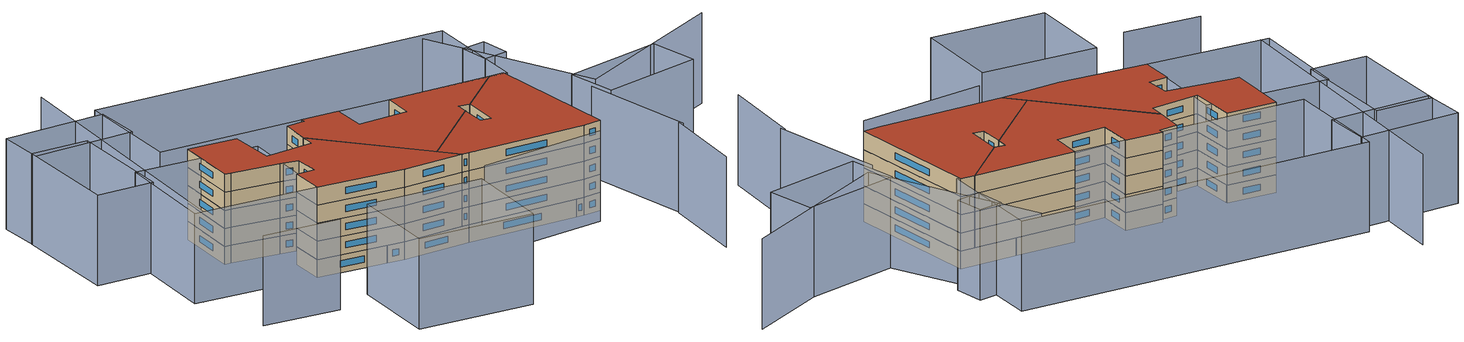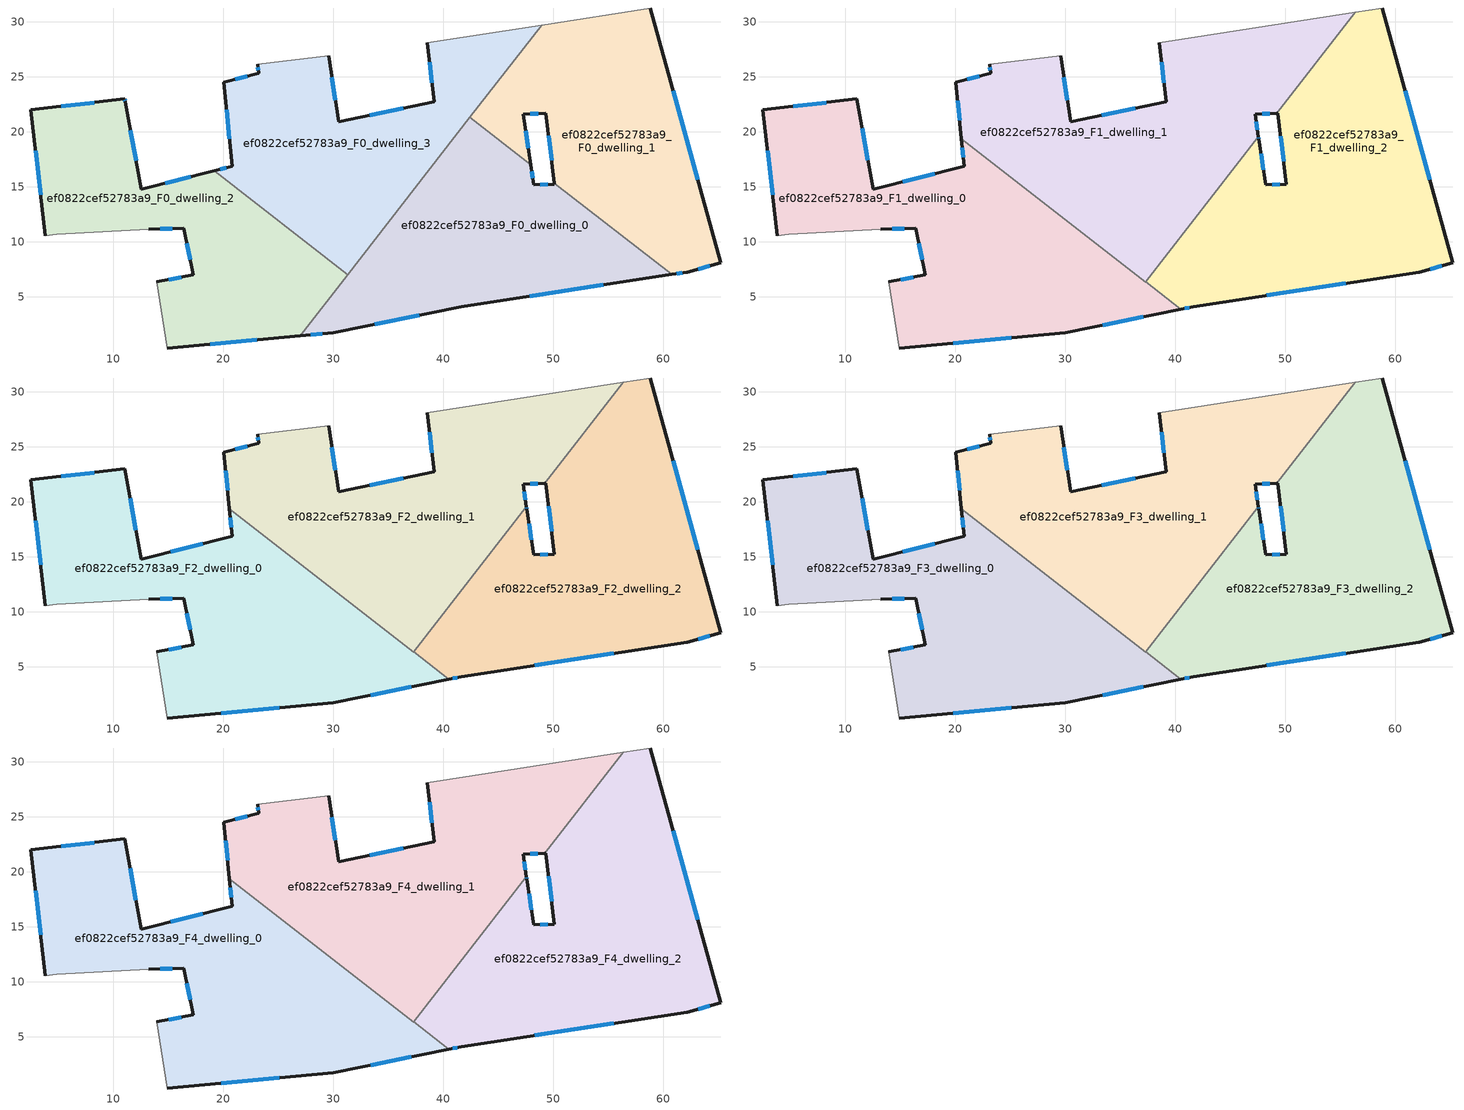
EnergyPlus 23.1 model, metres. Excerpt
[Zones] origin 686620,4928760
ef0822cef52783a9_F0_dwelling_0
 floor ground (EU_floor_Construction): 31.31,7.02 29.99,1.72 26.98,1.45 z0; 50.09,15.35 60.78,7.04 41.61,4.1 29.99,1.72 31.31,7.02 42.42,21.31 47.94,17.02 48.21,15.2 50.1,15.23 z0
 wall outside (EU_wall_Construction): 50.1,15.23 48.21,15.2 47.94,17.02 / 50.1,15.23 50.09,15.35 / 26.98,1.45 29.99,1.72 41.61,4.1 60.78,7.04 z0:3
 wall to ef0822cef52783a9_F0_dwelling_1 (EU_wall_Construction): 47.94,17.02 42.42,21.31 / 60.78,7.04 50.09,15.35 z0:3
 wall to ef0822cef52783a9_F0_dwelling_3 (EU_wall_Construction): 42.42,21.31 31.31,7.02 z0:3
 wall to ef0822cef52783a9_F0_dwelling_2 (EU_wall_Construction): 31.31,7.02 26.98,1.45 z0:3
 window (EU_Window_Construction): 48.12,15.79 48.03,16.43 / 49.49,15.22 48.83,15.21 / 47.85,5.06 54.55,6.08 / 33.77,2.5 37.83,3.33 / 27.96,1.54 29.01,1.63 z0.98:2.02
ef0822cef52783a9_F0_dwelling_1
 floor ground (EU_floor_Construction): 58.8,31.26 65.22,8.09 62.19,7.25 60.78,7.04 50.09,15.35 49.31,21.7 47.25,21.6 47.94,17.02 42.42,21.31 48.95,29.71 z0
 wall outside (EU_wall_Construction): 47.94,17.02 47.25,21.6 49.31,21.7 50.09,15.35 / 60.78,7.04 62.19,7.25 65.22,8.09 58.8,31.26 z0:3
 wall adiabatic (EU_wall_Construction): 58.8,31.26 48.95,29.71 z0:3
 wall to ef0822cef52783a9_F0_dwelling_3 (EU_wall_Construction): 48.95,29.71 42.42,21.31 z0:3
 window (EU_Window_Construction): 49.56,19.64 49.84,17.41 / 47.92,21.63 48.64,21.67 / 47.72,18.51 47.48,20.11 / 63.13,15.63 60.89,23.73 / 63.18,7.52 64.24,7.82 / 61.24,7.11 61.73,7.18 z0.98:2.02
ef0822cef52783a9_F0_dwelling_2
 floor ground (EU_floor_Construction): 19.18,16.45 31.31,7.02 26.98,1.45 14.89,0.35 13.96,6.35 17.25,7 16.41,11.24 13.21,11.14 4.86,10.68 3.83,10.56 2.49,22 11.03,22.99 11.08,22.75 12.55,14.76 z0
 wall outside (EU_wall_Construction): 13.21,11.14 16.41,11.24 17.25,7 13.96,6.35 / 19.18,16.45 12.55,14.76 11.08,22.75 11.03,22.99 2.49,22 3.83,10.56 / 14.89,0.35 26.98,1.45 z0:3
 wall adiabatic (EU_wall_Construction): 3.83,10.56 4.86,10.68 13.21,11.14 / 13.96,6.35 14.89,0.35 z0:3
 wall to ef0822cef52783a9_F0_dwelling_3 (EU_wall_Construction): 31.31,7.02 19.18,16.45 z0:3
 window (EU_Window_Construction): 16.69,9.86 16.98,8.38 / 14.25,11.17 15.37,11.21 / 2.93,18.28 3.4,14.28 / 8.26,22.67 5.27,22.32 / 11.06,22.83 11.05,22.91 / 12.07,17.36 11.56,20.15 / 17.02,15.9 14.71,15.31 / 18.82,0.71 23.05,1.09 / 16.18,6.79 15.03,6.56 z0.98:2.02
ef0822cef52783a9_F0_dwelling_3
 floor ground (EU_floor_Construction): 39.17,22.72 42.42,21.31 31.31,7.02 19.18,16.45 20.8,16.86 20.05,24.52 23.22,25.32 23.11,26.13 29.56,26.94 30.49,20.9 z0; 48.95,29.71 42.42,21.31 39.17,22.72 38.54,28.08 z0
 wall outside (EU_wall_Construction): 23.11,26.13 23.22,25.32 20.05,24.52 20.8,16.86 19.18,16.45 / 38.54,28.08 39.17,22.72 30.49,20.9 29.56,26.94 z0:3
 wall adiabatic (EU_wall_Construction): 29.56,26.94 23.11,26.13 / 48.95,29.71 38.54,28.08 z0:3
 window (EU_Window_Construction): 20.3,22.03 20.56,19.35 / 22.19,25.06 21.08,24.78 / 23.15,25.87 23.19,25.58 / 30.19,22.87 29.86,24.98 / 36.35,22.13 33.31,21.49 / 38.75,26.34 38.97,24.46 / 20.27,16.73 19.71,16.58 z0.98:2.02
ef0822cef52783a9_F1_dwelling_0
 floor to ef0822cef52783a9_F0_dwelling_0 (EU_floor_Construction): 40.5,3.87 29.99,1.72 31.31,7.02 33.25,9.51 z3; 31.31,7.02 29.99,1.72 26.98,1.45 z3
 floor to ef0822cef52783a9_F0_dwelling_3 (EU_floor_Construction): 33.25,9.51 31.31,7.02 19.18,16.45 20.8,16.86 20.56,19.38 z3
 floor to ef0822cef52783a9_F0_dwelling_2 (EU_floor_Construction): 19.18,16.45 31.31,7.02 26.98,1.45 14.89,0.35 13.96,6.35 17.25,7 16.41,11.24 13.21,11.14 4.86,10.68 3.83,10.56 2.49,22 11.03,22.99 11.08,22.75 12.55,14.76 z3
 wall outside (EU_wall_Construction): 13.21,11.14 16.41,11.24 17.25,7 13.96,6.35 / 20.56,19.38 20.8,16.86 12.55,14.76 11.03,22.99 2.49,22 3.83,10.56 / 14.89,0.35 29.99,1.72 40.5,3.87 z3:6
 wall adiabatic (EU_wall_Construction): 3.83,10.56 4.86,10.68 13.21,11.14 / 13.96,6.35 14.89,0.35 z3:6
 wall to ef0822cef52783a9_F1_dwelling_1 (EU_wall_Construction): 37.31,6.35 20.56,19.38 z3:6
 wall to ef0822cef52783a9_F1_dwelling_2 (EU_wall_Construction): 40.5,3.87 37.31,6.35 z3:6
 window (EU_Window_Construction): 16.18,6.79 15.03,6.56 / 16.69,9.86 16.98,8.38 / 14.25,11.17 15.37,11.21 / 2.93,18.28 3.4,14.28 / 8.26,22.67 5.27,22.32 / 12.06,17.44 11.53,20.32 / 18.12,16.18 15.23,15.44 / 20.64,18.56 20.72,17.68 / 33.41,2.42 37.08,3.17 / 19.8,0.8 25.08,1.28 z3.98:5.02
ef0822cef52783a9_F1_dwelling_1
 floor to ef0822cef52783a9_F0_dwelling_0 (EU_floor_Construction): 46.48,18.15 37.31,6.35 33.25,9.51 42.42,21.31 z3
 floor to ef0822cef52783a9_F0_dwelling_1 (EU_floor_Construction): 56.38,30.88 49.24,21.7 47.25,21.6 47.56,19.54 46.48,18.15 42.42,21.31 48.95,29.71 z3
 floor to ef0822cef52783a9_F0_dwelling_3 (EU_floor_Construction): 39.17,22.72 42.42,21.31 33.25,9.51 20.56,19.38 20.05,24.52 23.22,25.32 23.11,26.13 29.56,26.94 30.49,20.9 z3; 48.95,29.71 42.42,21.31 39.17,22.72 38.54,28.08 z3
 wall outside (EU_wall_Construction): 23.11,26.13 23.22,25.32 20.05,24.52 20.56,19.38 / 38.54,28.08 39.17,22.72 30.49,20.9 29.56,26.94 / 47.56,19.54 47.25,21.6 49.24,21.7 z3:6
 wall adiabatic (EU_wall_Construction): 29.56,26.94 23.11,26.13 / 56.38,30.88 38.54,28.08 z3:6
 wall to ef0822cef52783a9_F1_dwelling_2 (EU_wall_Construction): 49.24,21.7 56.38,30.88 / 37.31,6.35 47.56,19.54 z3:6
 window (EU_Window_Construction): 22.19,25.06 21.08,24.78 / 23.15,25.87 23.19,25.58 / 30.19,22.87 29.86,24.98 / 36.35,22.13 33.31,21.49 / 38.75,26.34 38.97,24.46 / 47.9,21.63 48.59,21.67 / 47.46,20.21 47.35,20.93 / 20.22,22.85 20.39,21.05 z3.98:5.02
ef0822cef52783a9_F1_dwelling_2
 floor to ef0822cef52783a9_F0_dwelling_0 (EU_floor_Construction): 50.09,15.35 60.78,7.04 41.61,4.1 40.5,3.87 37.31,6.35 46.48,18.15 47.94,17.02 48.21,15.2 50.1,15.23 z3
 floor to ef0822cef52783a9_F0_dwelling_1 (EU_floor_Construction): 58.8,31.26 65.22,8.09 62.19,7.25 60.78,7.04 50.09,15.35 49.31,21.7 49.24,21.7 56.38,30.88 z3; 47.57,19.5 47.94,17.02 46.48,18.15 47.56,19.54 z3
 wall outside (EU_wall_Construction): 40.5,3.87 41.61,4.1 62.19,7.25 65.22,8.09 58.8,31.26 / 47.56,19.54 47.59,19.36 / 49.31,21.7 50.1,15.23 48.21,15.2 47.59,19.36 / 49.31,21.7 49.24,21.7 z3:6
 wall adiabatic (EU_wall_Construction): 58.8,31.26 56.38,30.88 z3:6
 window (EU_Window_Construction): 48.3,5.13 55.5,6.23 / 40.86,3.95 41.25,4.03 / 47.57,19.48 47.58,19.42 / 48.01,16.55 47.79,18.01 / 49.49,15.22 48.83,15.21 / 49.57,19.6 49.85,17.34 / 63.13,15.63 60.89,23.73 / 63.18,7.52 64.24,7.82 z3.98:5.02
ef0822cef52783a9_F2_dwelling_0
 floor to ef0822cef52783a9_F1_dwelling_0 (EU_floor_Construction): 40.5,3.87 29.99,1.72 14.89,0.35 13.96,6.35 17.25,7 16.41,11.24 13.21,11.14 4.86,10.68 3.83,10.56 2.49,22 11.03,22.99 12.55,14.76 20.8,16.86 20.56,19.38 z6
 wall outside (EU_wall_Construction): 13.21,11.14 16.41,11.24 17.25,7 13.96,6.35 / 20.56,19.38 20.8,16.86 12.55,14.76 11.03,22.99 2.49,22 3.83,10.56 / 14.89,0.35 29.99,1.72 40.5,3.87 z6:9
 wall adiabatic (EU_wall_Construction): 3.83,10.56 4.86,10.68 13.21,11.14 / 13.96,6.35 14.89,0.35 z6:9
 wall to ef0822cef52783a9_F2_dwelling_1 (EU_wall_Construction): 37.31,6.35 20.56,19.38 z6:9
 wall to ef0822cef52783a9_F2_dwelling_2 (EU_wall_Construction): 40.5,3.87 37.31,6.35 z6:9
 window (EU_Window_Construction): 16.18,6.79 15.03,6.56 / 16.69,9.86 16.98,8.38 / 14.25,11.17 15.37,11.21 / 2.93,18.28 3.4,14.28 / 8.26,22.67 5.27,22.32 / 12.06,17.44 11.53,20.32 / 18.12,16.18 15.23,15.44 / 20.64,18.56 20.72,17.68 / 33.41,2.42 37.08,3.17 / 19.8,0.8 25.08,1.28 z6.98:8.02
ef0822cef52783a9_F2_dwelling_1
 floor to ef0822cef52783a9_F1_dwelling_1 (EU_floor_Construction): 56.38,30.88 49.24,21.7 47.25,21.6 47.56,19.54 37.31,6.35 20.56,19.38 20.05,24.52 23.22,25.32 23.11,26.13 29.56,26.94 30.49,20.9 39.17,22.72 38.54,28.08 z6
 wall outside (EU_wall_Construction): 23.11,26.13 23.22,25.32 20.05,24.52 20.56,19.38 / 38.54,28.08 39.17,22.72 30.49,20.9 29.56,26.94 / 47.56,19.54 47.25,21.6 49.24,21.7 z6:9
 wall adiabatic (EU_wall_Construction): 29.56,26.94 23.11,26.13 / 56.38,30.88 38.54,28.08 z6:9
 wall to ef0822cef52783a9_F2_dwelling_2 (EU_wall_Construction): 49.24,21.7 56.38,30.88 / 37.31,6.35 47.56,19.54 z6:9
 window (EU_Window_Construction): 22.19,25.06 21.08,24.78 / 23.15,25.87 23.19,25.58 / 30.19,22.87 29.86,24.98 / 36.35,22.13 33.31,21.49 / 38.75,26.34 38.97,24.46 / 47.9,21.63 48.59,21.67 / 47.46,20.21 47.35,20.93 / 20.22,22.85 20.39,21.05 z6.98:8.02
ef0822cef52783a9_F2_dwelling_2
 floor to ef0822cef52783a9_F1_dwelling_2 (EU_floor_Construction): 58.8,31.26 65.22,8.09 62.19,7.25 41.61,4.1 40.5,3.87 37.31,6.35 47.56,19.54 47.59,19.36 48.21,15.2 50.1,15.23 49.31,21.7 49.24,21.7 56.38,30.88 z6
 wall outside (EU_wall_Construction): 40.5,3.87 41.61,4.1 62.19,7.25 65.22,8.09 58.8,31.26 / 47.56,19.54 47.59,19.36 / 49.31,21.7 50.1,15.23 48.21,15.2 47.59,19.36 / 49.31,21.7 49.24,21.7 z6:9
 wall adiabatic (EU_wall_Construction): 58.8,31.26 56.38,30.88 z6:9
 window (EU_Window_Construction): 48.3,5.13 55.5,6.23 / 40.86,3.95 41.25,4.03 / 47.57,19.48 47.58,19.42 / 48.01,16.55 47.79,18.01 / 49.49,15.22 48.83,15.21 / 49.57,19.6 49.85,17.34 / 63.13,15.63 60.89,23.73 / 63.18,7.52 64.24,7.82 z6.98:8.02
ef0822cef52783a9_F3_dwelling_0
 floor to ef0822cef52783a9_F2_dwelling_0 (EU_floor_Construction): 40.5,3.87 29.99,1.72 14.89,0.35 13.96,6.35 17.25,7 16.41,11.24 13.21,11.14 4.86,10.68 3.83,10.56 2.49,22 11.03,22.99 12.55,14.76 20.8,16.86 20.56,19.38 z9
 wall outside (EU_wall_Construction): 13.21,11.14 16.41,11.24 17.25,7 13.96,6.35 / 20.56,19.38 20.8,16.86 12.55,14.76 11.03,22.99 2.49,22 3.83,10.56 / 14.89,0.35 29.99,1.72 40.5,3.87 z9:12
 wall adiabatic (EU_wall_Construction): 3.83,10.56 4.86,10.68 13.21,11.14 / 13.96,6.35 14.89,0.35 z9:12
 wall to ef0822cef52783a9_F3_dwelling_1 (EU_wall_Construction): 37.31,6.35 20.56,19.38 z9:12
 wall to ef0822cef52783a9_F3_dwelling_2 (EU_wall_Construction): 40.5,3.87 37.31,6.35 z9:12
 window (EU_Window_Construction): 16.18,6.79 15.03,6.56 / 16.69,9.86 16.98,8.38 / 14.25,11.17 15.37,11.21 / 2.93,18.28 3.4,14.28 / 8.26,22.67 5.27,22.32 / 12.06,17.44 11.53,20.32 / 18.12,16.18 15.23,15.44 / 20.64,18.56 20.72,17.68 / 33.41,2.42 37.08,3.17 / 19.8,0.8 25.08,1.28 z9.98:11.02
ef0822cef52783a9_F3_dwelling_1
 floor to ef0822cef52783a9_F2_dwelling_1 (EU_floor_Construction): 56.38,30.88 49.24,21.7 47.25,21.6 47.56,19.54 37.31,6.35 20.56,19.38 20.05,24.52 23.22,25.32 23.11,26.13 29.56,26.94 30.49,20.9 39.17,22.72 38.54,28.08 z9
 wall outside (EU_wall_Construction): 23.11,26.13 23.22,25.32 20.05,24.52 20.56,19.38 / 38.54,28.08 39.17,22.72 30.49,20.9 29.56,26.94 / 47.56,19.54 47.25,21.6 49.24,21.7 z9:12
 wall adiabatic (EU_wall_Construction): 29.56,26.94 23.11,26.13 / 56.38,30.88 38.54,28.08 z9:12
 wall to ef0822cef52783a9_F3_dwelling_2 (EU_wall_Construction): 49.24,21.7 56.38,30.88 / 37.31,6.35 47.56,19.54 z9:12
 window (EU_Window_Construction): 22.19,25.06 21.08,24.78 / 23.15,25.87 23.19,25.58 / 30.19,22.87 29.86,24.98 / 36.35,22.13 33.31,21.49 / 38.75,26.34 38.97,24.46 / 47.9,21.63 48.59,21.67 / 47.46,20.21 47.35,20.93 / 20.22,22.85 20.39,21.05 z9.98:11.02
ef0822cef52783a9_F3_dwelling_2
 floor to ef0822cef52783a9_F2_dwelling_2 (EU_floor_Construction): 58.8,31.26 65.22,8.09 62.19,7.25 41.61,4.1 40.5,3.87 37.31,6.35 47.56,19.54 47.59,19.36 48.21,15.2 50.1,15.23 49.31,21.7 49.24,21.7 56.38,30.88 z9
 wall outside (EU_wall_Construction): 40.5,3.87 41.61,4.1 62.19,7.25 65.22,8.09 58.8,31.26 / 47.56,19.54 47.59,19.36 / 49.31,21.7 50.1,15.23 48.21,15.2 47.59,19.36 / 49.31,21.7 49.24,21.7 z9:12
 wall adiabatic (EU_wall_Construction): 58.8,31.26 56.38,30.88 z9:12
 window (EU_Window_Construction): 48.3,5.13 55.5,6.23 / 40.86,3.95 41.25,4.03 / 47.57,19.48 47.58,19.42 / 48.01,16.55 47.79,18.01 / 49.49,15.22 48.83,15.21 / 49.57,19.6 49.85,17.34 / 63.13,15.63 60.89,23.73 / 63.18,7.52 64.24,7.82 z9.98:11.02
ef0822cef52783a9_F4_dwelling_0
 floor to ef0822cef52783a9_F3_dwelling_0 (EU_floor_Construction): 40.5,3.87 29.99,1.72 14.89,0.35 13.96,6.35 17.25,7 16.41,11.24 13.21,11.14 4.86,10.68 3.83,10.56 2.49,22 11.03,22.99 12.55,14.76 20.8,16.86 20.56,19.38 z12
 wall outside (EU_wall_Construction): 13.21,11.14 16.41,11.24 17.25,7 13.96,6.35 / 20.56,19.38 20.8,16.86 12.55,14.76 11.03,22.99 2.49,22 3.83,10.56 / 14.89,0.35 29.99,1.72 40.5,3.87 z12:15
 wall adiabatic (EU_wall_Construction): 3.83,10.56 4.86,10.68 13.21,11.14 / 13.96,6.35 14.89,0.35 z12:15
 wall to ef0822cef52783a9_F4_dwelling_1 (EU_wall_Construction): 37.31,6.35 20.56,19.38 z12:15
 wall to ef0822cef52783a9_F4_dwelling_2 (EU_wall_Construction): 40.5,3.87 37.31,6.35 z12:15
 window (EU_Window_Construction): 16.18,6.79 15.03,6.56 / 16.69,9.86 16.98,8.38 / 14.25,11.17 15.37,11.21 / 2.93,18.28 3.4,14.28 / 8.26,22.67 5.27,22.32 / 12.06,17.44 11.53,20.32 / 18.12,16.18 15.23,15.44 / 20.64,18.56 20.72,17.68 / 33.41,2.42 37.08,3.17 / 19.8,0.8 25.08,1.28 z12.98:14.02
 roof outside (EU_roof_Construction): 40.5,3.87 20.56,19.38 20.8,16.86 12.55,14.76 11.03,22.99 2.49,22 3.83,10.56 4.86,10.68 13.21,11.14 16.41,11.24 17.25,7 13.96,6.35 14.89,0.35 29.99,1.72 z15
ef0822cef52783a9_F4_dwelling_1
 floor to ef0822cef52783a9_F3_dwelling_1 (EU_floor_Construction): 56.38,30.88 49.24,21.7 47.25,21.6 47.56,19.54 37.31,6.35 20.56,19.38 20.05,24.52 23.22,25.32 23.11,26.13 29.56,26.94 30.49,20.9 39.17,22.72 38.54,28.08 z12
 wall outside (EU_wall_Construction): 23.11,26.13 23.22,25.32 20.05,24.52 20.56,19.38 / 38.54,28.08 39.17,22.72 30.49,20.9 29.56,26.94 / 47.56,19.54 47.25,21.6 49.24,21.7 z12:15
 wall adiabatic (EU_wall_Construction): 29.56,26.94 23.11,26.13 / 56.38,30.88 38.54,28.08 z12:15
 wall to ef0822cef52783a9_F4_dwelling_2 (EU_wall_Construction): 49.24,21.7 56.38,30.88 / 37.31,6.35 47.56,19.54 z12:15
 window (EU_Window_Construction): 22.19,25.06 21.08,24.78 / 23.15,25.87 23.19,25.58 / 30.19,22.87 29.86,24.98 / 36.35,22.13 33.31,21.49 / 38.75,26.34 38.97,24.46 / 47.9,21.63 48.59,21.67 / 47.46,20.21 47.35,20.93 / 20.22,22.85 20.39,21.05 z12.98:14.02
 roof outside (EU_roof_Construction): 47.56,19.54 47.25,21.6 49.24,21.7 56.38,30.88 38.54,28.08 39.17,22.72 30.49,20.9 29.56,26.94 23.11,26.13 23.22,25.32 20.05,24.52 20.56,19.38 37.31,6.35 z15
ef0822cef52783a9_F4_dwelling_2
 floor to ef0822cef52783a9_F3_dwelling_2 (EU_floor_Construction): 58.8,31.26 65.22,8.09 62.19,7.25 41.61,4.1 40.5,3.87 37.31,6.35 47.56,19.54 47.59,19.36 48.21,15.2 50.1,15.23 49.31,21.7 49.24,21.7 56.38,30.88 z12
 wall outside (EU_wall_Construction): 40.5,3.87 41.61,4.1 62.19,7.25 65.22,8.09 58.8,31.26 / 47.56,19.54 47.59,19.36 / 49.31,21.7 50.1,15.23 48.21,15.2 47.59,19.36 / 49.31,21.7 49.24,21.7 z12:15
 wall adiabatic (EU_wall_Construction): 58.8,31.26 56.38,30.88 z12:15
 window (EU_Window_Construction): 48.3,5.13 55.5,6.23 / 40.86,3.95 41.25,4.03 / 47.57,19.48 47.58,19.42 / 48.01,16.55 47.79,18.01 / 49.49,15.22 48.83,15.21 / 49.57,19.6 49.85,17.34 / 63.13,15.63 60.89,23.73 / 63.18,7.52 64.24,7.82 z12.98:14.02
 roof outside (EU_roof_Construction): 65.22,8.09 58.8,31.26 56.38,30.88 49.24,21.7 49.31,21.7 50.1,15.23 48.21,15.2 47.59,19.36 47.56,19.54 37.31,6.35 40.5,3.87 41.61,4.1 62.19,7.25 z15
shading: -0.22,-14.1 13.15,-12.81 / 41.84,-1.78 63.57,4.27 / 77.31,-12.8 75.94,2.69 / 76.44,2.05 69.26,20.99 / 96.16,41.46 70.85,23.34 / 70.85,23.34 52.77,48.6 / -10.24,49.77 -5,-1.84 / 19.37,-8.81 39.36,-6.37 / 39.36,-6.37 41.29,-22.21 / 41.29,-22.21 21.3,-24.64 / 21.3,-24.64 19.37,-8.81 / 14.89,0.35 -6.45,-2 / -6.45,-2 -8.5,16.6 / -8.5,16.6 12.84,18.95 / 12.84,18.95 14.89,0.35 / 68.17,26.42 84.57,32.95 / 84.57,32.95 87.78,24.91 / 87.78,24.91 71.38,18.37 / 71.38,18.37 68.17,26.42 / 62.54,38.85 58.48,37.5 / 58.48,37.5 56.83,42.43 / 56.83,42.43 60.89,43.79 / 60.89,43.79 62.54,38.85 / -17.36,10.43 -20.28,29.55 / -20.28,29.55 -10.42,31.06 / -10.42,31.06 -7.5,11.94 / -7.5,11.94 -17.36,10.43 / -2.71,31.67 -20.1,28.53 / -20.1,28.53 -21.58,36.67 / -21.58,36.67 -4.19,39.82 / -4.19,39.82 -2.71,31.67 / -4.58,41.91 56.73,50.33 / 56.73,50.33 59.39,30.94 / 59.39,30.94 -1.92,22.53 / -1.92,22.53 -4.58,41.91 z0:15
[Building]
EU S2 Campaign: North Axis=0; Terrain=City; Solar Distribution=FullExterior
[Site:Location]
Bologna: Latitude=44.5; Longitude=11.25; Time Zone=1; Elevation=37
[SizingPeriod:WeatherFileDays]
AnnualSizingPeriod: Begin Month=1; Begin Day of Month=1; End Month=12; End Day of Month=31; Day of Week for Start Day=Monday; Use Weather File Daylight Saving Period=No; Use Weather File Rain and Snow Indicators=No
[MATERIAL]
EU_InternalMass_Material: Roughness=MediumRough; Thickness=0.1; Conductivity=1; Density=1800; Specific Heat=900; Thermal Absorptance=0.9; Solar Absorptance=0.7; Visible Absorptance=0.7
[MATERIAL:NOMASS] Roughness=MediumRough; Thermal Absorptance=0.9; Solar Absorptance=0.7; Visible Absorptance=0.7
Name | Thermal Resistance
EU_wall_NoMass | 0.905828
EU_roof_NoMass | 0.37593
EU_floor_NoMass | 0.67114
[WINDOWMATERIAL:SIMPLEGLAZINGSYSTEM]
EU_Window_SimpleGlazing: UFactor=4.52486; Solar Heat Gain Coefficient=0.85; Visible Transmittance=0.85
[CONSTRUCTION]
EU_wall_Construction: EU_wall_NoMass
EU_roof_Construction: EU_roof_NoMass
EU_floor_Construction: EU_floor_NoMass
EU_InternalMass_Construction: EU_InternalMass_Material
EU_Window_Construction: EU_Window_SimpleGlazing
[ZONE] Type=1; Multiplier=1; Ceiling Height=autocalculate; Floor Area=autocalculate; Part of Total Floor Area=Yes
Name | Volume
ef0822cef52783a9_F0_dwelling_0 | 866.417
ef0822cef52783a9_F1_dwelling_0 | 1155.25
ef0822cef52783a9_F2_dwelling_0; ef0822cef52783a9_F3_dwelling_0; ef0822cef52783a9_F4_dwelling_0 | 1155.27
ef0822cef52783a9_F0_dwelling_1 | 866.391
ef0822cef52783a9_F1_dwelling_1; ef0822cef52783a9_F1_dwelling_2 | 1155.21
ef0822cef52783a9_F2_dwelling_1; ef0822cef52783a9_F3_dwelling_1; ef0822cef52783a9_F4_dwelling_1; ef0822cef52783a9_F2_dwelling_2; ef0822cef52783a9_F3_dwelling_2; ef0822cef52783a9_F4_dwelling_2 | 1155.23
ef0822cef52783a9_F0_dwelling_2 | 866.54
ef0822cef52783a9_F0_dwelling_3 | 866.338
[INTERNALMASS] Construction=EU_InternalMass_Construction
Name | Zone or ZoneList | Surface Area
ef0822cef52783a9_F0_dwelling_0_EU_InternalMass | ef0822cef52783a9_F0_dwelling_0 | 288.808
ef0822cef52783a9_F0_dwelling_1_EU_InternalMass | ef0822cef52783a9_F0_dwelling_1 | 288.798
ef0822cef52783a9_F0_dwelling_2_EU_InternalMass | ef0822cef52783a9_F0_dwelling_2 | 288.848
ef0822cef52783a9_F0_dwelling_3_EU_InternalMass | ef0822cef52783a9_F0_dwelling_3 | 288.782
ef0822cef52783a9_F1_dwelling_0_EU_InternalMass | ef0822cef52783a9_F1_dwelling_0 | 385.091
ef0822cef52783a9_F1_dwelling_1_EU_InternalMass | ef0822cef52783a9_F1_dwelling_1 | 385.076
ef0822cef52783a9_F1_dwelling_2_EU_InternalMass | ef0822cef52783a9_F1_dwelling_2 | 385.079
ef0822cef52783a9_F2_dwelling_0_EU_InternalMass | ef0822cef52783a9_F2_dwelling_0 | 385.091
ef0822cef52783a9_F2_dwelling_1_EU_InternalMass | ef0822cef52783a9_F2_dwelling_1 | 385.076
ef0822cef52783a9_F2_dwelling_2_EU_InternalMass | ef0822cef52783a9_F2_dwelling_2 | 385.079
ef0822cef52783a9_F3_dwelling_0_EU_InternalMass | ef0822cef52783a9_F3_dwelling_0 | 385.091
ef0822cef52783a9_F3_dwelling_1_EU_InternalMass | ef0822cef52783a9_F3_dwelling_1 | 385.076
ef0822cef52783a9_F3_dwelling_2_EU_InternalMass | ef0822cef52783a9_F3_dwelling_2 | 385.079
ef0822cef52783a9_F4_dwelling_0_EU_InternalMass | ef0822cef52783a9_F4_dwelling_0 | 385.091
ef0822cef52783a9_F4_dwelling_1_EU_InternalMass | ef0822cef52783a9_F4_dwelling_1 | 385.076
ef0822cef52783a9_F4_dwelling_2_EU_InternalMass | ef0822cef52783a9_F4_dwelling_2 | 385.079
[OTHEREQUIPMENT] Fuel Type=Electricity; Design Level Calculation Method=Watts/Area; Power per Zone Floor Area=1; Fraction Latent=0; Fraction Radiant=0; Fraction Lost=0; Carbon Dioxide Generation Rate=0; EndUse Subcategory=EU_Step8_InternalGains
Name | Zone or ZoneList or Space or SpaceList | Schedule
EU_Step8_InternalGain_ef0822cef52783a9_F0_dwelling_0_f000 | ef0822cef52783a9_F0_dwelling_0 | EU_Step8_GainSchedule_ef0822cef52783a9_F0_dwelling_0_f000
EU_Step8_InternalGain_ef0822cef52783a9_F0_dwelling_1_f000 | ef0822cef52783a9_F0_dwelling_1 | EU_Step8_GainSchedule_ef0822cef52783a9_F0_dwelling_1_f000
EU_Step8_InternalGain_ef0822cef52783a9_F0_dwelling_2_f000 | ef0822cef52783a9_F0_dwelling_2 | EU_Step8_GainSchedule_ef0822cef52783a9_F0_dwelling_2_f000
EU_Step8_InternalGain_ef0822cef52783a9_F0_dwelling_3_f000 | ef0822cef52783a9_F0_dwelling_3 | EU_Step8_GainSchedule_ef0822cef52783a9_F0_dwelling_3_f000
EU_Step8_InternalGain_ef0822cef52783a9_F1_dwelling_0_f000 | ef0822cef52783a9_F1_dwelling_0 | EU_Step8_GainSchedule_ef0822cef52783a9_F1_dwelling_0_f000
EU_Step8_InternalGain_ef0822cef52783a9_F1_dwelling_1_f000 | ef0822cef52783a9_F1_dwelling_1 | EU_Step8_GainSchedule_ef0822cef52783a9_F1_dwelling_1_f000
EU_Step8_InternalGain_ef0822cef52783a9_F1_dwelling_2_f000 | ef0822cef52783a9_F1_dwelling_2 | EU_Step8_GainSchedule_ef0822cef52783a9_F1_dwelling_2_f000
EU_Step8_InternalGain_ef0822cef52783a9_F2_dwelling_0_f000 | ef0822cef52783a9_F2_dwelling_0 | EU_Step8_GainSchedule_ef0822cef52783a9_F2_dwelling_0_f000
EU_Step8_InternalGain_ef0822cef52783a9_F2_dwelling_1_f000 | ef0822cef52783a9_F2_dwelling_1 | EU_Step8_GainSchedule_ef0822cef52783a9_F2_dwelling_1_f000
EU_Step8_InternalGain_ef0822cef52783a9_F2_dwelling_2_f000 | ef0822cef52783a9_F2_dwelling_2 | EU_Step8_GainSchedule_ef0822cef52783a9_F2_dwelling_2_f000
EU_Step8_InternalGain_ef0822cef52783a9_F3_dwelling_0_f000 | ef0822cef52783a9_F3_dwelling_0 | EU_Step8_GainSchedule_ef0822cef52783a9_F3_dwelling_0_f000
EU_Step8_InternalGain_ef0822cef52783a9_F3_dwelling_1_f000 | ef0822cef52783a9_F3_dwelling_1 | EU_Step8_GainSchedule_ef0822cef52783a9_F3_dwelling_1_f000
EU_Step8_InternalGain_ef0822cef52783a9_F3_dwelling_2_f000 | ef0822cef52783a9_F3_dwelling_2 | EU_Step8_GainSchedule_ef0822cef52783a9_F3_dwelling_2_f000
EU_Step8_InternalGain_ef0822cef52783a9_F4_dwelling_0_f000 | ef0822cef52783a9_F4_dwelling_0 | EU_Step8_GainSchedule_ef0822cef52783a9_F4_dwelling_0_f000
EU_Step8_InternalGain_ef0822cef52783a9_F4_dwelling_1_f000 | ef0822cef52783a9_F4_dwelling_1 | EU_Step8_GainSchedule_ef0822cef52783a9_F4_dwelling_1_f000
EU_Step8_InternalGain_ef0822cef52783a9_F4_dwelling_2_f000 | ef0822cef52783a9_F4_dwelling_2 | EU_Step8_GainSchedule_ef0822cef52783a9_F4_dwelling_2_f000
[ZONEVENTILATION:DESIGNFLOWRATE] Schedule=EU_AlwaysOn; Design Flow Rate Calculation Method=AirChanges/Hour; Air Changes per Hour=0.73129; Ventilation Type=Natural; Fan Pressure Rise=0; Fan Total Efficiency=1; Constant Term Coefficient=1; Temperature Term Coefficient=0; Velocity Term Coefficient=0; Velocity Squared Term Coefficient=0; Minimum Indoor Temperature=-100; Maximum Indoor Temperature=100; Delta Temperature=-100; Minimum Outdoor Temperature=-100; Maximum Outdoor Temperature=100; Maximum Wind Speed=40
Name | Zone or ZoneList or Space or SpaceList
EU_ConstantAir_ef0822cef52783a9_F0_dwelling_0 | ef0822cef52783a9_F0_dwelling_0
EU_ConstantAir_ef0822cef52783a9_F0_dwelling_1 | ef0822cef52783a9_F0_dwelling_1
EU_ConstantAir_ef0822cef52783a9_F0_dwelling_2 | ef0822cef52783a9_F0_dwelling_2
EU_ConstantAir_ef0822cef52783a9_F0_dwelling_3 | ef0822cef52783a9_F0_dwelling_3
EU_ConstantAir_ef0822cef52783a9_F1_dwelling_0 | ef0822cef52783a9_F1_dwelling_0
EU_ConstantAir_ef0822cef52783a9_F1_dwelling_1 | ef0822cef52783a9_F1_dwelling_1
EU_ConstantAir_ef0822cef52783a9_F1_dwelling_2 | ef0822cef52783a9_F1_dwelling_2
EU_ConstantAir_ef0822cef52783a9_F2_dwelling_0 | ef0822cef52783a9_F2_dwelling_0
EU_ConstantAir_ef0822cef52783a9_F2_dwelling_1 | ef0822cef52783a9_F2_dwelling_1
EU_ConstantAir_ef0822cef52783a9_F2_dwelling_2 | ef0822cef52783a9_F2_dwelling_2
EU_ConstantAir_ef0822cef52783a9_F3_dwelling_0 | ef0822cef52783a9_F3_dwelling_0
EU_ConstantAir_ef0822cef52783a9_F3_dwelling_1 | ef0822cef52783a9_F3_dwelling_1
EU_ConstantAir_ef0822cef52783a9_F3_dwelling_2 | ef0822cef52783a9_F3_dwelling_2
EU_ConstantAir_ef0822cef52783a9_F4_dwelling_0 | ef0822cef52783a9_F4_dwelling_0
EU_ConstantAir_ef0822cef52783a9_F4_dwelling_1 | ef0822cef52783a9_F4_dwelling_1
EU_ConstantAir_ef0822cef52783a9_F4_dwelling_2 | ef0822cef52783a9_F4_dwelling_2
[HVACTEMPLATE:THERMOSTAT] Constant Heating Setpoint=20; Constant Cooling Setpoint=50
EU_HeatOnly_ef0822cef52783a9_F0_dwelling_0; EU_HeatOnly_ef0822cef52783a9_F0_dwelling_1; EU_HeatOnly_ef0822cef52783a9_F0_dwelling_2; EU_HeatOnly_ef0822cef52783a9_F0_dwelling_3; EU_HeatOnly_ef0822cef52783a9_F1_dwelling_0; EU_HeatOnly_ef0822cef52783a9_F1_dwelling_1; EU_HeatOnly_ef0822cef52783a9_F1_dwelling_2; EU_HeatOnly_ef0822cef52783a9_F2_dwelling_0; EU_HeatOnly_ef0822cef52783a9_F2_dwelling_1; EU_HeatOnly_ef0822cef52783a9_F2_dwelling_2; EU_HeatOnly_ef0822cef52783a9_F3_dwelling_0; EU_HeatOnly_ef0822cef52783a9_F3_dwelling_1; EU_HeatOnly_ef0822cef52783a9_F3_dwelling_2; EU_HeatOnly_ef0822cef52783a9_F4_dwelling_0; EU_HeatOnly_ef0822cef52783a9_F4_dwelling_1; EU_HeatOnly_ef0822cef52783a9_F4_dwelling_2
[HVACTEMPLATE:ZONE:IDEALLOADSAIRSYSTEM] System Availability Schedule=EU_AlwaysOn; Maximum Heating Supply Air Temperature=50; Minimum Cooling Supply Air Temperature=13; Maximum Heating Supply Air Humidity Ratio=0.0156; Minimum Cooling Supply Air Humidity Ratio=0.0077; Heating Limit=NoLimit; Cooling Limit=NoLimit; Heating Availability Schedule=EU_AlwaysOn; Cooling Availability Schedule=EU_CoolingOff; Dehumidification Control Type=ConstantSensibleHeatRatio; Cooling Sensible Heat Ratio=0.7; Dehumidification Setpoint=60; Humidification Control Type=None; Humidification Setpoint=30; Outdoor Air Method=None; Outdoor Air Flow Rate per Person=0.00944; Outdoor Air Flow Rate per Zone Floor Area=0; Outdoor Air Flow Rate per Zone=0; Demand Controlled Ventilation Type=None; Outdoor Air Economizer Type=NoEconomizer; Heat Recovery Type=None; Sensible Heat Recovery Effectiveness=0.7; Latent Heat Recovery Effectiveness=0.65
Name | Template Thermostat
ef0822cef52783a9_F0_dwelling_0 | EU_HeatOnly_ef0822cef52783a9_F0_dwelling_0
ef0822cef52783a9_F0_dwelling_1 | EU_HeatOnly_ef0822cef52783a9_F0_dwelling_1
ef0822cef52783a9_F0_dwelling_2 | EU_HeatOnly_ef0822cef52783a9_F0_dwelling_2
ef0822cef52783a9_F0_dwelling_3 | EU_HeatOnly_ef0822cef52783a9_F0_dwelling_3
ef0822cef52783a9_F1_dwelling_0 | EU_HeatOnly_ef0822cef52783a9_F1_dwelling_0
ef0822cef52783a9_F1_dwelling_1 | EU_HeatOnly_ef0822cef52783a9_F1_dwelling_1
ef0822cef52783a9_F1_dwelling_2 | EU_HeatOnly_ef0822cef52783a9_F1_dwelling_2
ef0822cef52783a9_F2_dwelling_0 | EU_HeatOnly_ef0822cef52783a9_F2_dwelling_0
ef0822cef52783a9_F2_dwelling_1 | EU_HeatOnly_ef0822cef52783a9_F2_dwelling_1
ef0822cef52783a9_F2_dwelling_2 | EU_HeatOnly_ef0822cef52783a9_F2_dwelling_2
ef0822cef52783a9_F3_dwelling_0 | EU_HeatOnly_ef0822cef52783a9_F3_dwelling_0
ef0822cef52783a9_F3_dwelling_1 | EU_HeatOnly_ef0822cef52783a9_F3_dwelling_1
ef0822cef52783a9_F3_dwelling_2 | EU_HeatOnly_ef0822cef52783a9_F3_dwelling_2
ef0822cef52783a9_F4_dwelling_0 | EU_HeatOnly_ef0822cef52783a9_F4_dwelling_0
ef0822cef52783a9_F4_dwelling_1 | EU_HeatOnly_ef0822cef52783a9_F4_dwelling_1
ef0822cef52783a9_F4_dwelling_2 | EU_HeatOnly_ef0822cef52783a9_F4_dwelling_2
[SIZING:ZONE] Zone Cooling Design Supply Air Temperature Input Method=SupplyAirTemperature; Zone Cooling Design Supply Air Temperature=13; Zone Heating Design Supply Air Temperature Input Method=SupplyAirTemperature; Zone Heating Design Supply Air Temperature=50; Zone Cooling Design Supply Air Humidity Ratio=0.008; Zone Heating Design Supply Air Humidity Ratio=0.008; Cooling Design Air Flow Method=DesignDay; Cooling Design Air Flow Rate=0; Cooling Minimum Air Flow per Zone Floor Area=0.000762; Cooling Minimum Air Flow=0; Cooling Minimum Air Flow Fraction=0.2; Heating Design Air Flow Method=DesignDay; Heating Design Air Flow Rate=0; Heating Maximum Air Flow per Zone Floor Area=0.002032; Heating Maximum Air Flow=0.141576; Heating Maximum Air Flow Fraction=0.3; Account for Dedicated Outdoor Air System=No; Dedicated Outdoor Air System Control Strategy=NeutralSupplyAir; Dedicated Outdoor Air Low Setpoint Temperature for Design=autosize; Dedicated Outdoor Air High Setpoint Temperature for Design=autosize; Zone Load Sizing Method=Sensible Load Only No Latent Load; Zone Latent Cooling Design Supply Air Humidity Ratio Input Method=HumidityRatioDifference; Zone Cooling Design Supply Air Humidity Ratio Difference=0.005; Zone Latent Heating Design Supply Air Humidity Ratio Input Method=HumidityRatioDifference; Zone Humidification Design Supply Air Humidity Ratio Difference=0.005
ef0822cef52783a9_F0_dwelling_0; ef0822cef52783a9_F0_dwelling_1; ef0822cef52783a9_F0_dwelling_2; ef0822cef52783a9_F0_dwelling_3; ef0822cef52783a9_F1_dwelling_0; ef0822cef52783a9_F1_dwelling_1; ef0822cef52783a9_F1_dwelling_2; ef0822cef52783a9_F2_dwelling_0; ef0822cef52783a9_F2_dwelling_1; ef0822cef52783a9_F2_dwelling_2; ef0822cef52783a9_F3_dwelling_0; ef0822cef52783a9_F3_dwelling_1; ef0822cef52783a9_F3_dwelling_2; ef0822cef52783a9_F4_dwelling_0; ef0822cef52783a9_F4_dwelling_1; ef0822cef52783a9_F4_dwelling_2
[SCHEDULE:CONSTANT]
Name | Hourly Value
EU_AlwaysOn | 1
EU_CoolingOff | 0
[SCHEDULE:FILE] Column Number=1; Rows to Skip at Top=0; Number of Hours of Data=8760; Column Separator=Comma; Interpolate to Timestep=No; Minutes per Item=60; Adjust Schedule for Daylight Savings=Yes
Name | File
EU_Step8_GainSchedule_ef0822cef52783a9_F0_dwelling_0_f000 | ../../schedules/ef0822cef52783a9/ef0822cef52783a9_F0_dwelling_0_f000_gain.csv
EU_Step8_GainSchedule_ef0822cef52783a9_F0_dwelling_1_f000 | ../../schedules/ef0822cef52783a9/ef0822cef52783a9_F0_dwelling_1_f000_gain.csv
EU_Step8_GainSchedule_ef0822cef52783a9_F0_dwelling_2_f000 | ../../schedules/ef0822cef52783a9/ef0822cef52783a9_F0_dwelling_2_f000_gain.csv
EU_Step8_GainSchedule_ef0822cef52783a9_F0_dwelling_3_f000 | ../../schedules/ef0822cef52783a9/ef0822cef52783a9_F0_dwelling_3_f000_gain.csv
EU_Step8_GainSchedule_ef0822cef52783a9_F1_dwelling_0_f000 | ../../schedules/ef0822cef52783a9/ef0822cef52783a9_F1_dwelling_0_f000_gain.csv
EU_Step8_GainSchedule_ef0822cef52783a9_F1_dwelling_1_f000 | ../../schedules/ef0822cef52783a9/ef0822cef52783a9_F1_dwelling_1_f000_gain.csv
EU_Step8_GainSchedule_ef0822cef52783a9_F1_dwelling_2_f000 | ../../schedules/ef0822cef52783a9/ef0822cef52783a9_F1_dwelling_2_f000_gain.csv
EU_Step8_GainSchedule_ef0822cef52783a9_F2_dwelling_0_f000 | ../../schedules/ef0822cef52783a9/ef0822cef52783a9_F2_dwelling_0_f000_gain.csv
EU_Step8_GainSchedule_ef0822cef52783a9_F2_dwelling_1_f000 | ../../schedules/ef0822cef52783a9/ef0822cef52783a9_F2_dwelling_1_f000_gain.csv
EU_Step8_GainSchedule_ef0822cef52783a9_F2_dwelling_2_f000 | ../../schedules/ef0822cef52783a9/ef0822cef52783a9_F2_dwelling_2_f000_gain.csv
EU_Step8_GainSchedule_ef0822cef52783a9_F3_dwelling_0_f000 | ../../schedules/ef0822cef52783a9/ef0822cef52783a9_F3_dwelling_0_f000_gain.csv
EU_Step8_GainSchedule_ef0822cef52783a9_F3_dwelling_1_f000 | ../../schedules/ef0822cef52783a9/ef0822cef52783a9_F3_dwelling_1_f000_gain.csv
EU_Step8_GainSchedule_ef0822cef52783a9_F3_dwelling_2_f000 | ../../schedules/ef0822cef52783a9/ef0822cef52783a9_F3_dwelling_2_f000_gain.csv
EU_Step8_GainSchedule_ef0822cef52783a9_F4_dwelling_0_f000 | ../../schedules/ef0822cef52783a9/ef0822cef52783a9_F4_dwelling_0_f000_gain.csv
EU_Step8_GainSchedule_ef0822cef52783a9_F4_dwelling_1_f000 | ../../schedules/ef0822cef52783a9/ef0822cef52783a9_F4_dwelling_1_f000_gain.csv
EU_Step8_GainSchedule_ef0822cef52783a9_F4_dwelling_2_f000 | ../../schedules/ef0822cef52783a9/ef0822cef52783a9_F4_dwelling_2_f000_gain.csv
